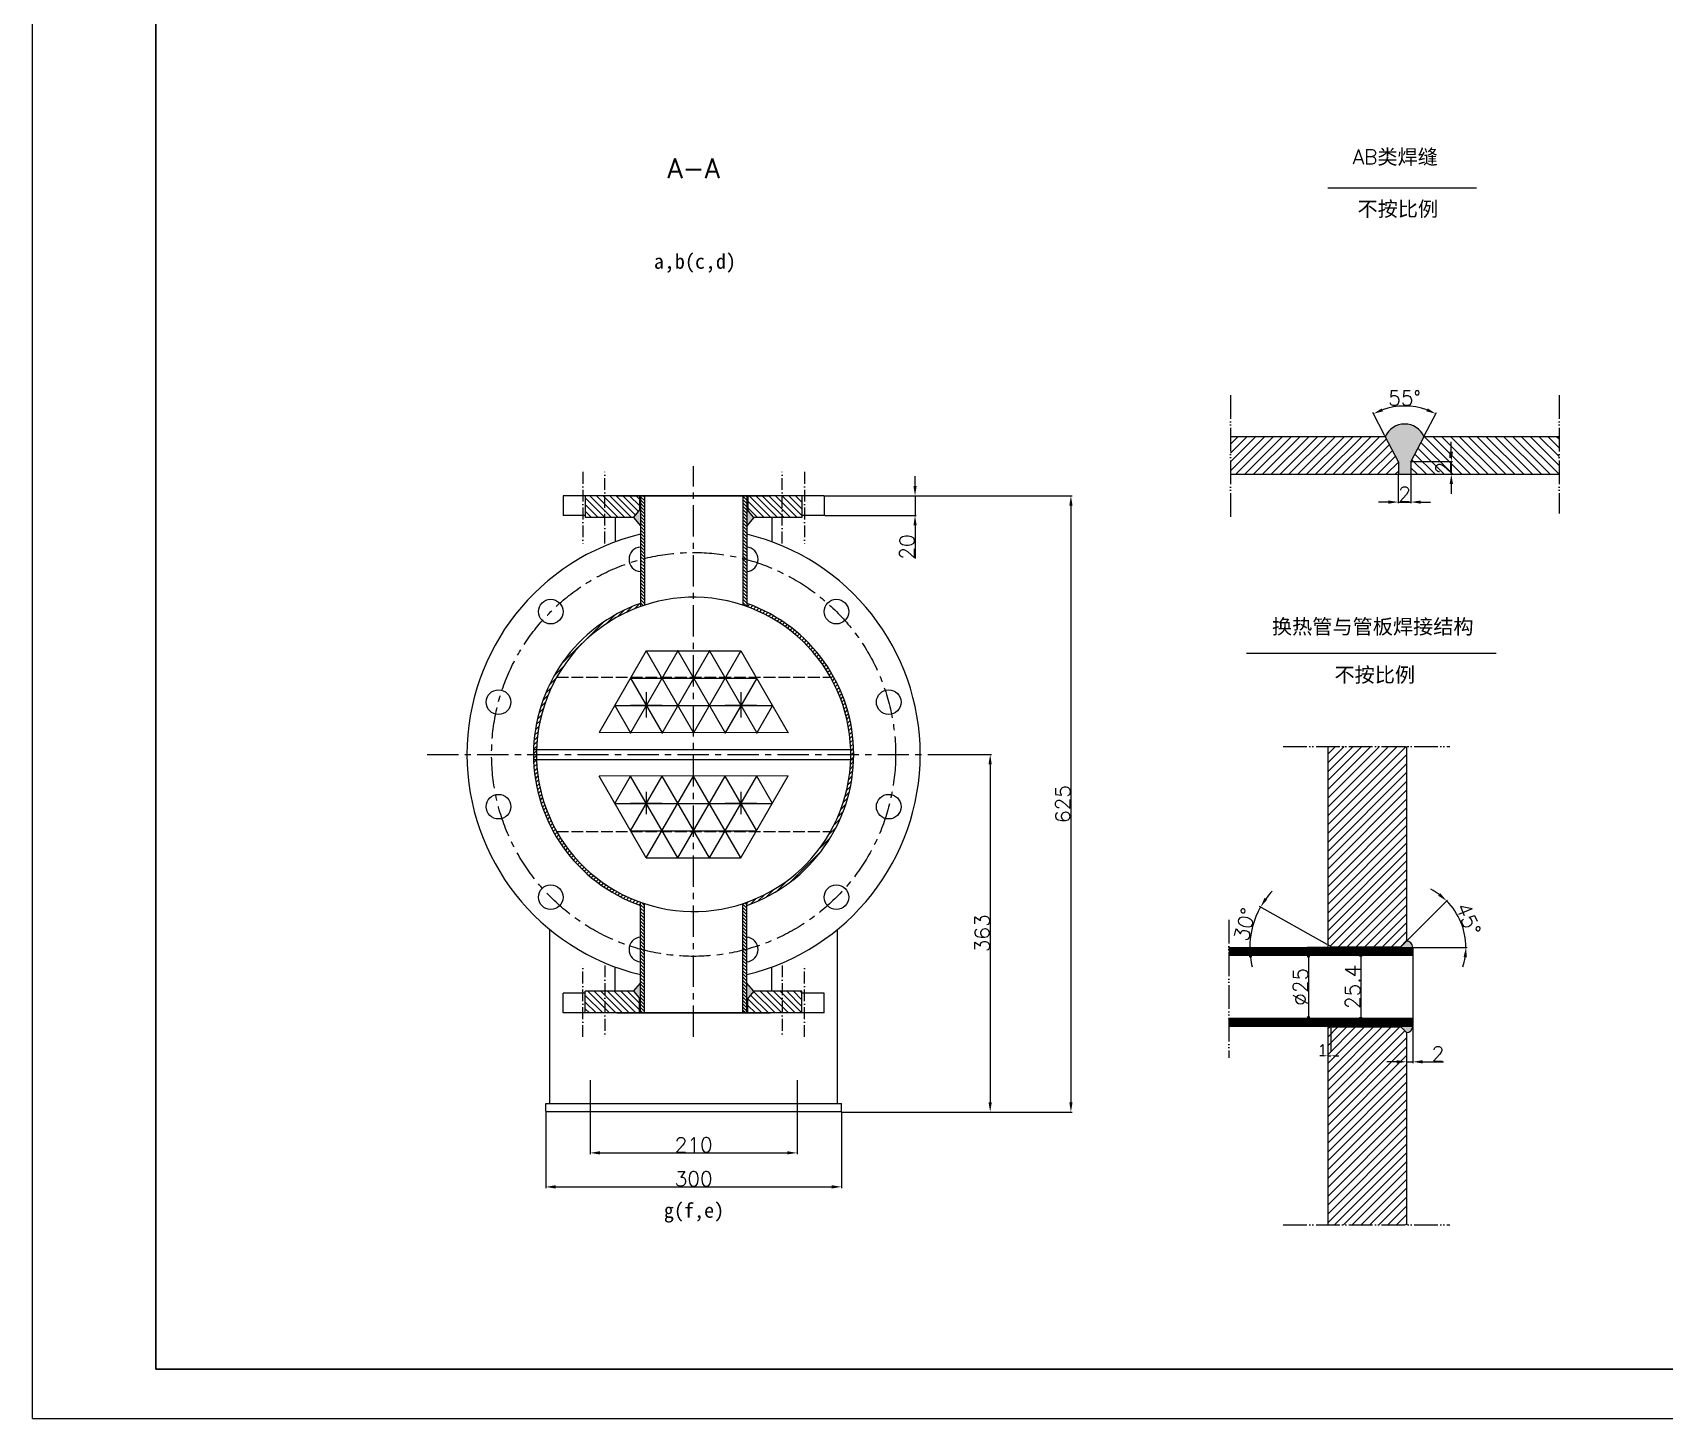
# Model space of a CAD drawing. Header units: millimetres. Extents: x 0 to 4205, y 0 to 2970.
# Drawn here: x 0 to 1656, y 0 to 1407 of the extents above; entities that cross this region are included whole.
import ezdxf

# ---------------------------------------------------------------- set-up
doc = ezdxf.new("R2010")
doc.units = ezdxf.units.MM
for name, pattern in [('ACAD_ISO02W100', [15, 12, -3]), ('ACAD_ISO05W100', [33, 24, -3, 0, -3, 0, -3]), ('ACAD_ISO10W100', [18, 12, -3, 0, -3]), ('CENTER', [50.8, 31.75, -6.35, 6.35, -6.35])]:
    doc.linetypes.add(name, pattern=pattern)
for name, color, linetype in [('中心线', 10, 'CENTER'), ('双点划线', 90, 'ACAD_ISO10W100'), ('文字', 130, 'Continuous'), ('点划线', 51, 'Continuous'), ('粗线', 160, 'Continuous'), ('细线', 7, 'Continuous'), ('虚线', 220, 'Continuous')]:
    doc.layers.add(name, color=color, linetype=linetype)
doc.styles.get("Standard").update_dxf_attribs({"font": 'txt.shx'})
doc.dimstyles.new('ISO-25', dxfattribs={"dimtxt": 15, "dimasz": 10, "dimexe": 1.25, "dimexo": 0.625, "dimtad": 1, "dimdsep": 46, "dimtxsty": 'Standard', "dimcen": 10, "dimadec": 0, "dimazin": 0, "dimtfac": 1, "dimtmove": 0, "dimatfit": 3, "dimldrblk": 'NONE', "dimfxl": 0, "dimarcsym": 0})
pattern_1 = [(45, (-92.131, -229.1527), (-4.490128, 4.490128), [])]

# ---------------------------------------------------------------- blocks, each defined once
blk = doc.blocks.new('*D12')
at = {"layer": 'Defpoints', "color": 0}
for p in [(1403.4, 1026.7), (1372.7, 996.8), (1412.2, 996.8), (1386, 971.2), (1398.8, 971.2)]:
    blk.add_point(p, dxfattribs=at)
at = {"layer": '细线', "color": 0, "lineweight": -2}
for p, q in [((1372.4, 997.3), (1360.1, 1021)), ((1412.4, 997.3), (1424.8, 1021))]:
    blk.add_line(p, q, dxfattribs=at)
blk.add_arc((1392.4, 958.9), 68.8, 70.8405, 109.1595, dxfattribs=at)
at = {"layer": '细线', "color": 0}
for points in [[(1370.5, 1022.3), (1369.2, 1025.3), (1360.7, 1019.8)], [(1415.7, 1025.3), (1414.3, 1022.3), (1424.2, 1019.8)]]:
    blk.add_solid(points, dxfattribs=at)
at = {"layer": '细线', "color": 0, "insert": (1392.4, 1035.7), "char_height": 15, "attachment_point": 5}
blk.add_mtext('55°', dxfattribs=at)
blk = doc.blocks.new('_None')
blk = doc.blocks.new('*D40')
at = {"layer": 'Defpoints', "color": 0}
for p in [(1314.3, 478.1), (1294.8, 398.1), (1314.3, 398.1)]:
    blk.add_point(p, dxfattribs=at)
at = {"layer": '细线', "color": 0, "lineweight": -2}
for p, q in [((1313.7, 478.1), (1293.6, 478.1)), ((1294.8, 468.1), (1294.8, 408.1)), ((1313.7, 398.1), (1293.6, 398.1))]:
    blk.add_line(p, q, dxfattribs=at)
at = {"layer": '细线', "color": 0}
for points in [[(1293.1, 468.1), (1296.5, 468.1), (1294.8, 478.1)], [(1293.1, 408.1), (1296.5, 408.1), (1294.8, 398.1)]]:
    blk.add_solid(points, dxfattribs=at)
at = {"layer": '细线', "color": 0, "insert": (1286.7, 438.1), "char_height": 15, "attachment_point": 5, "rotation": 90}
blk.add_mtext('%%c25', dxfattribs=at)
blk = doc.blocks.new('*D41')
at = {"layer": 'Defpoints', "color": 0}
for p in [(1317.5, 478.7), (1317.5, 397.5), (1347.8, 397.5)]:
    blk.add_point(p, dxfattribs=at)
at = {"layer": '细线', "color": 0, "lineweight": -2}
for p, q in [((1318.1, 478.7), (1349.1, 478.7)), ((1347.8, 468.7), (1347.8, 407.5)), ((1318.1, 397.5), (1349.1, 397.5))]:
    blk.add_line(p, q, dxfattribs=at)
at = {"layer": '细线', "color": 0}
for points in [[(1346.2, 468.7), (1349.5, 468.7), (1347.8, 478.7)], [(1346.2, 407.5), (1349.5, 407.5), (1347.8, 397.5)]]:
    blk.add_solid(points, dxfattribs=at)
at = {"layer": '细线', "color": 0, "insert": (1339.7, 438.1), "char_height": 15, "attachment_point": 5, "rotation": 90}
blk.add_mtext('25.4', dxfattribs=at)
blk = doc.blocks.new('*D42')
at = {"layer": 'Defpoints', "color": 0}
for p in [(1386, 958.4), (1398.8, 958.4), (1398.8, 930.2)]:
    blk.add_point(p, dxfattribs=at)
at = {"layer": '细线', "color": 0, "lineweight": -2}
for p, q in [((1386, 957.7), (1386, 928.9)), ((1398.8, 957.7), (1398.8, 928.9)), ((1376, 930.2), (1366, 930.2)), ((1386, 930.2), (1398.8, 930.2)), ((1408.8, 930.2), (1418.8, 930.2))]:
    blk.add_line(p, q, dxfattribs=at)
at = {"layer": '细线', "color": 0}
for points in [[(1376, 931.8), (1376, 928.5), (1386, 930.2)], [(1408.8, 931.8), (1408.8, 928.5), (1398.8, 930.2)]]:
    blk.add_solid(points, dxfattribs=at)
at = {"layer": '细线', "color": 0, "insert": (1392.4, 938.3), "char_height": 15, "attachment_point": 5}
blk.add_mtext('2', dxfattribs=at)
blk = doc.blocks.new('*D43')
at = {"layer": 'Defpoints', "color": 0}
for p in [(1398.8, 971.2), (1399.5, 958.4), (1439.8, 958.4)]:
    blk.add_point(p, dxfattribs=at)
at = {"layer": '细线', "color": 0, "lineweight": -2}
for p, q in [((1439.8, 981.2), (1439.8, 991.2)), ((1399.5, 971.2), (1441.1, 971.2)), ((1439.8, 971.2), (1439.8, 958.4)), ((1400.1, 958.4), (1441.1, 958.4)), ((1439.8, 948.4), (1439.8, 938.4))]:
    blk.add_line(p, q, dxfattribs=at)
at = {"layer": '细线', "color": 0}
for points in [[(1438.1, 981.2), (1441.5, 981.2), (1439.8, 971.2)], [(1438.1, 948.4), (1441.5, 948.4), (1439.8, 958.4)]]:
    blk.add_solid(points, dxfattribs=at)
at = {"layer": '细线', "color": 0, "insert": (1431.7, 964.8), "char_height": 15, "attachment_point": 5, "rotation": 90}
blk.add_mtext('2', dxfattribs=at)
blk = doc.blocks.new('*D55')
at = {"layer": 'Defpoints', "color": 0}
for p in [(520.8, 311.5), (820.8, 311.5), (820.8, 235)]:
    blk.add_point(p, dxfattribs=at)
at = {"layer": '细线', "color": 0, "lineweight": -2}
for p, q in [((520.8, 310.9), (520.8, 233.8)), ((820.8, 310.9), (820.8, 233.8)), ((530.8, 235), (810.8, 235))]:
    blk.add_line(p, q, dxfattribs=at)
at = {"layer": '细线', "color": 0}
for points in [[(530.8, 236.7), (530.8, 233.3), (520.8, 235)], [(810.8, 236.7), (810.8, 233.3), (820.8, 235)]]:
    blk.add_solid(points, dxfattribs=at)
at = {"layer": '细线', "color": 0, "insert": (670.8, 243.1), "char_height": 15, "attachment_point": 5}
blk.add_mtext('300', dxfattribs=at)
blk = doc.blocks.new('*D69')
at = {"layer": 'Defpoints', "color": 0}
for p in [(1394.3, 484.5), (1452.4, 495.4), (1214, 478.1), (1387.9, 478.1), (1400.7, 478.1)]:
    blk.add_point(p, dxfattribs=at)
at = {"layer": '细线', "color": 0, "lineweight": -2}
for p, q in [((1394.8, 484.9), (1436, 526.2)), ((1401.3, 478.1), (1455.9, 478.1))]:
    blk.add_line(p, q, dxfattribs=at)
for start, end in [(53.5927, 62.1854), (0, 45), (342.8146, 351.4073)]:
    blk.add_arc((1387.9, 478.1), 66.7, start, end, dxfattribs=at)
at = {"layer": '细线', "color": 0}
for points in [[(1428.6, 533.1), (1426.4, 530.6), (1435.1, 525.3)], [(1452.2, 468.3), (1455.6, 468), (1454.7, 478.1)]]:
    blk.add_solid(points, dxfattribs=at)
at = {"layer": '细线', "color": 0, "insert": (1457.1, 506.8), "char_height": 15, "attachment_point": 5, "rotation": 292.5}
blk.add_mtext('45°', dxfattribs=at)
blk = doc.blocks.new('*D70')
at = {"layer": 'Defpoints', "color": 0}
for p in [(1240.2, 506.1), (1314.3, 480.6), (1214, 478.1), (1317.5, 478.7), (1400.7, 478.1)]:
    blk.add_point(p, dxfattribs=at)
at = {"layer": '细线', "color": 0, "lineweight": -2}
blk.add_line((1313.8, 480.9), (1245.1, 519.7), dxfattribs=at)
for start, end in [(136.7069, 143.5918), (150.4768, 180), (186.885, 193.7699)]:
    blk.add_arc((1318.6, 478.1), 83.3, start, end, dxfattribs=at)
at = {"layer": '细线', "color": 0}
for points in [[(1253, 526.6), (1250.2, 528.4), (1246.2, 519.1)], [(1234.3, 468), (1237.6, 468.2), (1235.4, 478.1)]]:
    blk.add_solid(points, dxfattribs=at)
at = {"layer": '细线', "color": 0, "insert": (1230.3, 501.4), "char_height": 15, "attachment_point": 5, "rotation": 75.2384}
blk.add_mtext('30°', dxfattribs=at)
blk = doc.blocks.new('*D71')
at = {"layer": 'Defpoints', "color": 0}
for p in [(1400.7, 398.1), (1394.3, 391.7), (1400.7, 362)]:
    blk.add_point(p, dxfattribs=at)
at = {"layer": '细线', "color": 0, "lineweight": -2}
for p, q in [((1400.7, 397.5), (1400.7, 360.7)), ((1394.3, 391.1), (1394.3, 360.7)), ((1384.3, 362), (1374.3, 362)), ((1394.3, 362), (1400.7, 362)), ((1410.7, 362), (1432, 362))]:
    blk.add_line(p, q, dxfattribs=at)
at = {"layer": '细线', "color": 0}
for points in [[(1384.3, 363.6), (1384.3, 360.3), (1394.3, 362)], [(1410.7, 363.6), (1410.7, 360.3), (1400.7, 362)]]:
    blk.add_solid(points, dxfattribs=at)
at = {"layer": '细线', "color": 0, "insert": (1426.3, 370.1), "char_height": 15, "attachment_point": 5}
blk.add_mtext('2', dxfattribs=at)
blk = doc.blocks.new('*D80')
at = {"layer": 'Defpoints', "color": 0}
for p in [(803.3, 936.5), (803.3, 916.5), (895.5, 916.5)]:
    blk.add_point(p, dxfattribs=at)
at = {"layer": '细线', "color": 0, "lineweight": -2}
for p, q in [((895.5, 946.5), (895.5, 956.5)), ((803.9, 936.5), (896.8, 936.5)), ((895.5, 936.5), (895.5, 916.5)), ((803.9, 916.5), (896.8, 916.5)), ((895.5, 906.5), (895.5, 872.8))]:
    blk.add_line(p, q, dxfattribs=at)
at = {"layer": '细线', "color": 0}
for points in [[(893.9, 946.5), (897.2, 946.5), (895.5, 936.5)], [(893.9, 906.5), (897.2, 906.5), (895.5, 916.5)]]:
    blk.add_solid(points, dxfattribs=at)
at = {"layer": '细线', "color": 0, "insert": (887.4, 884.6), "char_height": 15, "attachment_point": 5, "rotation": 90}
blk.add_mtext('20', dxfattribs=at)
blk = doc.blocks.new('*D81')
at = {"layer": 'Defpoints', "color": 0}
for p in [(565.8, 311.5), (775.8, 311.5), (775.8, 269.5)]:
    blk.add_point(p, dxfattribs=at)
at = {"layer": '细线', "color": 0, "lineweight": -2}
for p, q in [((565.8, 310.9), (565.8, 268.3)), ((775.8, 310.9), (775.8, 268.3)), ((575.8, 269.5), (765.8, 269.5))]:
    blk.add_line(p, q, dxfattribs=at)
at = {"layer": '细线', "color": 0}
for points in [[(575.8, 271.2), (575.8, 267.9), (565.8, 269.5)], [(765.8, 271.2), (765.8, 267.9), (775.8, 269.5)]]:
    blk.add_solid(points, dxfattribs=at)
at = {"layer": '细线', "color": 0, "insert": (670.8, 277.6), "char_height": 15, "attachment_point": 5}
blk.add_mtext('210', dxfattribs=at)
blk = doc.blocks.new('*D82')
at = {"layer": 'Defpoints', "color": 0}
for p in [(931.4, 674), (820.8, 310.9), (971.8, 310.9)]:
    blk.add_point(p, dxfattribs=at)
at = {"layer": '细线', "color": 0, "lineweight": -2}
for p, q in [((932, 674), (973, 674)), ((971.8, 664), (971.8, 320.9)), ((821.4, 310.9), (973, 310.9))]:
    blk.add_line(p, q, dxfattribs=at)
at = {"layer": '细线', "color": 0}
for points in [[(970.1, 664), (973.4, 664), (971.8, 674)], [(970.1, 320.9), (973.4, 320.9), (971.8, 310.9)]]:
    blk.add_solid(points, dxfattribs=at)
at = {"layer": '细线', "color": 0, "insert": (963.7, 492.5), "char_height": 15, "attachment_point": 5, "rotation": 90}
blk.add_mtext('363', dxfattribs=at)
blk = doc.blocks.new('*D83')
at = {"layer": 'Defpoints', "color": 0}
for p in [(803.9, 936.5), (821.4, 310.9), (1053.7, 310.9)]:
    blk.add_point(p, dxfattribs=at)
at = {"layer": '细线', "color": 0, "lineweight": -2}
for p, q in [((804.6, 936.5), (1055, 936.5)), ((1053.7, 926.5), (1053.7, 320.9)), ((822.1, 310.9), (1055, 310.9))]:
    blk.add_line(p, q, dxfattribs=at)
at = {"layer": '细线', "color": 0}
for points in [[(1052.1, 926.5), (1055.4, 926.5), (1053.7, 936.5)], [(1052.1, 320.9), (1055.4, 320.9), (1053.7, 310.9)]]:
    blk.add_solid(points, dxfattribs=at)
at = {"layer": '细线', "color": 0, "insert": (1045.6, 623.7), "char_height": 15, "attachment_point": 5, "rotation": 90}
blk.add_mtext('625', dxfattribs=at)

msp = doc.modelspace()

# ---------------------------------------------------------------- hatches: boundary and pattern name
at = {"layer": '文字'}
h = msp.add_hatch(dxfattribs=at)
h.set_pattern_fill('ANSI31', color=256, scale=1.5, angle=90, style=0)
h.paths.add_polyline_path([(615.812, 936.516), (580.812, 936.516), (580.812, 914.516), (609.812, 914.516), (615.812, 921.666)])
h.paths.add_polyline_path([(580.812, 936.516), (560.812, 936.516), (560.812, 914.516), (580.812, 914.516)])
h.paths.add_polyline_path([(760.812, 936.516), (725.812, 936.516), (725.812, 921.666), (731.812, 914.516), (760.812, 914.516)])
h.paths.add_polyline_path([(780.812, 936.516), (760.812, 936.516), (760.812, 914.516), (780.812, 914.516)])
h.paths.add_polyline_path([(615.812, 426.365), (609.812, 433.516), (580.812, 433.516), (580.812, 411.516), (615.812, 411.516)])
h.paths.add_polyline_path([(580.812, 433.516), (560.812, 433.516), (560.812, 411.516), (580.812, 411.516)])
h.paths.add_polyline_path([(760.812, 433.516), (731.812, 433.516), (725.812, 426.365), (725.812, 411.516), (760.812, 411.516)])
h.paths.add_polyline_path([(780.812, 433.516), (760.812, 433.516), (760.812, 411.516), (780.812, 411.516)])
h = msp.add_hatch(dxfattribs=at)
h.set_pattern_fill('ANSI31', color=256, scale=0.75, angle=90, style=0)
h.paths.add_polyline_path([(616.812, 871.776, -0.00504313), (620.812, 872.825), (620.812, 936.516), (616.812, 936.516)])
h.paths.add_polyline_path([(616.812, 824.097, -0.0066323), (620.812, 825.476), (620.812, 872.825, 0.00504313), (616.812, 871.776)])
h.paths.add_polyline_path([(724.812, 936.516), (720.812, 936.516), (720.812, 872.825, -0.00504313), (724.812, 871.776)])
h.paths.add_polyline_path([(720.812, 825.476, -0.0066323), (724.812, 824.097), (724.812, 871.776, 0.00504313), (720.812, 872.825)])
at = {"layer": '文字', "linetype": 'ACAD_ISO10W100'}
h = msp.add_hatch(color=1, dxfattribs=at)
h.paths.add_polyline_path([(616.812, 922.858), (609.812, 914.516), (616.812, 906.174)])
h.paths.add_polyline_path([(731.812, 914.516), (724.812, 922.858), (724.812, 906.174)])
h.paths.add_polyline_path([(724.812, 441.858), (724.812, 425.174), (731.812, 433.516)])
h.paths.add_polyline_path([(616.812, 441.858), (609.812, 433.516), (616.812, 425.174)])
at = {"layer": '文字'}
h = msp.add_hatch(dxfattribs=at)
h.set_pattern_fill('ANSI31', color=256, scale=2, style=0)
h.set_pattern_definition(pattern_1)
h.paths.add_polyline_path([(1314.317, 480.553), (1317.517, 478.741), (1388.557, 478.741), (1394.317, 484.501), (1394.317, 682.177), (1314.317, 682.177)])
h.paths.add_polyline_path([(1394.317, 391.701), (1388.557, 397.461), (1317.517, 397.461), (1314.317, 395.649), (1314.317, 196.486), (1394.317, 196.486)])
at = {"layer": '文字', "linetype": 'ACAD_ISO10W100'}
h = msp.add_hatch(dxfattribs=at)
h.set_pattern_fill('ANSI31', color=256, scale=0.75, angle=90, style=0)
h.paths.add_polyline_path([(616.812, 411.516), (620.812, 411.516), (620.812, 475.207, -0.00504313), (616.812, 476.256)])
h.paths.add_polyline_path([(616.812, 476.256, 0.00504313), (620.812, 475.207), (620.812, 522.555, -0.0066323), (616.812, 523.935)])
h.paths.add_polyline_path([(724.812, 523.935, -0.0066323), (720.812, 522.555), (720.812, 475.207, 0.00504313), (724.812, 476.256)])
h.paths.add_polyline_path([(724.812, 476.256, -0.00504313), (720.812, 475.207), (720.812, 411.516), (724.812, 411.516)])
at = {"layer": '文字'}
h = msp.add_hatch(dxfattribs=at)
h.set_pattern_fill('ANSI31', color=256, scale=0.25, style=0)
h.set_pattern_definition([(45, (-92.131, -229.1527), (-0.561266, 0.561266), [])])
h.paths.add_polyline_path([(1400.717, 478.101), (1213.971, 478.101), (1213.971, 470.101), (1400.717, 470.101)])
h.paths.add_polyline_path([(1400.717, 406.101), (1213.971, 406.101), (1213.971, 398.101), (1400.717, 398.101)])
at = {"layer": '细线'}
h = msp.add_hatch(color=1, dxfattribs=at)
h.paths.add_polyline_path([(1412.16, 996.752, 0.63973917), (1372.707, 996.752), (1386.033, 971.152), (1386.033, 958.352), (1398.833, 958.352), (1398.833, 971.152)])
h.paths.add_polyline_path([(2018.503, 1029.367, 0.41421356), (1975.166, 986.03), (2005.703, 960.43), (2005.703, 947.63), (2018.503, 947.63)])
h.paths.add_polyline_path([(1394.317, 484.501), (1387.917, 478.101), (1400.717, 478.101, 0.41421356)])
h.paths.add_polyline_path([(1400.717, 398.101), (1387.917, 398.101), (1394.317, 391.701, 0.41421356)])
edge = h.paths.add_edge_path()
edge.add_spline(control_points=[(1986.367, 429.718), (1986.726, 439.767), (1986.225, 460.201), (1963.331, 467.86), (1953.251, 467.86)], knot_values=[0, 0, 0, 0, 4.27680756, 9.0019727, 9.0019727, 9.0019727, 9.0019727], degree=3, periodic=0)
edge.add_line((1953.251, 467.86), (1934.051, 448.918))
edge.add_line((1934.051, 448.918), (1934.051, 429.718))
edge.add_line((1934.051, 429.718), (1934.051, 404.118))
edge.add_line((1934.051, 404.118), (1978.237, 429.718))
edge.add_line((1978.237, 429.718), (1986.367, 429.718))
h = msp.add_hatch(dxfattribs=at)
h.set_pattern_fill('ANSI31', color=256, scale=2, style=0)
h.set_pattern_definition(pattern_1)
h.paths.add_polyline_path([(1386.033, 958.352), (1386.033, 971.152), (1372.707, 996.752), (1215.792, 996.752), (1215.792, 958.352)])
h = msp.add_hatch(dxfattribs=at)
h.set_pattern_fill('ANSI31', color=256, scale=2, angle=90, style=0)
h.set_pattern_definition([(135, (-92.131, -229.1527), (-4.490128, -4.490128), [])])
h.paths.add_polyline_path([(1412.16, 996.752), (1398.833, 971.152), (1398.833, 958.352), (1549.098, 958.352), (1549.098, 996.752)])

# ---------------------------------------------------------------- linework, layer by layer
at = {"layer": '中心线', "linetype": 'CENTER'}
msp.add_line((670.812, 387.283), (670.812, 966.599), dxfattribs=at)
at = {"layer": '中心线'}
msp.add_line((400.429, 674.016), (931.376, 674.016), dxfattribs=at)
msp.add_circle((670.812, 674.016), 205, dxfattribs=at)
at = {"layer": '双点划线', "linetype": 'ACAD_ISO05W100'}
for p, q in [((1215.792, 1038.707), (1215.792, 912.945)), ((1549.098, 1038.707), (1549.098, 918.699)), ((1269.287, 682.177), (1438.315, 682.177)), ((1213.971, 506.164), (1213.971, 366.122)), ((1269.287, 196.486), (1438.315, 196.486))]:
    msp.add_line(p, q, dxfattribs=at)
at = {"layer": '文字'}
for p, q in [((1314.435, 1249.198), (1465.317, 1249.198)), ((581.988, 806.494), (591.135, 815.642)), ((593.522, 813.538), (600.501, 820.517)), ((602.729, 818.255), (608.616, 824.142)), ((610.732, 821.768), (615.932, 826.968)), ((725.181, 823.964), (727.518, 826.301)), ((728.446, 822.739), (730.761, 825.054)), ((731.653, 821.456), (733.947, 823.75)), ((734.804, 820.116), (737.078, 822.391)), ((737.899, 818.721), (740.155, 820.978)), ((740.94, 817.272), (743.18, 819.512)), ((743.928, 815.77), (746.153, 817.995)), ((746.865, 814.217), (749.076, 816.428)), ((749.751, 812.612), (751.949, 814.81)), ((752.587, 810.958), (754.773, 813.145)), ((536.526, 765.522), (579.306, 808.302)), ((755.373, 809.255), (757.549, 811.431)), ((758.112, 807.504), (760.278, 809.67)), ((760.803, 805.704), (762.961, 807.862)), ((763.447, 803.858), (765.597, 806.008)), ((766.044, 801.965), (768.188, 804.109)), ((768.596, 800.026), (770.733, 802.164)), ((771.101, 798.042), (773.234, 800.175)), ((773.561, 796.012), (775.69, 798.14)), ((775.976, 793.936), (778.101, 796.062)), ((778.345, 791.816), (780.469, 793.939)), ((780.67, 789.651), (782.792, 791.773)), ((782.951, 787.441), (785.072, 789.562)), ((785.186, 785.186), (787.308, 787.308)), ((787.377, 782.887), (789.499, 785.009)), ((789.523, 780.543), (791.647, 782.667)), ((791.624, 778.154), (793.751, 780.281)), ((529.186, 753.693), (538.334, 762.84)), ((793.68, 775.72), (795.811, 777.85)), ((795.691, 773.24), (797.826, 775.375)), ((797.656, 770.715), (799.796, 772.856)), ((799.576, 768.145), (801.722, 770.291)), ((801.449, 765.527), (803.602, 767.681)), ((803.275, 762.864), (805.436, 765.025)), ((805.054, 760.152), (807.224, 762.323)), ((1231.987, 776.746), (1485.472, 776.746)), ((524.311, 744.327), (531.29, 751.306)), ((806.784, 757.393), (808.965, 759.573)), ((808.467, 754.585), (810.658, 756.777)), ((810.1, 751.728), (812.303, 753.932)), ((811.683, 748.821), (813.899, 751.037)), ((813.214, 745.862), (815.445, 748.093)), ((517.86, 728.896), (523.06, 734.096)), ((520.686, 736.212), (526.573, 742.099)), ((814.694, 742.852), (816.941, 745.098)), ((816.12, 739.788), (818.384, 742.052)), ((817.491, 736.669), (819.774, 738.952)), ((818.807, 733.495), (821.11, 735.797)), ((820.065, 730.263), (822.389, 732.587)), ((821.264, 726.972), (823.612, 729.319)), ((512.321, 709.886), (516.395, 713.961)), ((513.788, 715.843), (518.145, 720.201)), ((515.605, 722.151), (520.324, 726.87)), ((822.403, 723.62), (824.775, 725.993)), ((823.478, 720.205), (825.878, 722.605)), ((824.488, 716.725), (826.917, 719.154)), ((825.43, 713.177), (827.891, 715.638)), ((509.495, 693.591), (512.989, 697.084)), ((510.213, 698.798), (513.868, 702.453)), ((511.144, 704.219), (514.989, 708.064)), ((826.302, 709.558), (828.797, 712.054)), ((827.1, 705.866), (829.633, 708.399)), ((827.821, 702.097), (830.394, 704.671)), ((828.461, 698.247), (831.079, 700.865)), ((829.016, 694.312), (831.682, 696.978)), ((508.389, 679.014), (511.519, 682.144)), ((508.602, 683.717), (511.838, 686.953)), ((508.965, 688.57), (512.321, 691.926)), ((829.48, 690.286), (832.199, 693.005)), ((829.849, 686.165), (832.625, 688.941)), ((830.115, 681.941), (832.955, 684.781)), ((830.272, 677.607), (833.182, 680.518)), ((508.313, 674.447), (511.35, 677.485)), ((508.362, 670.006), (511.316, 672.96)), ((508.526, 665.68), (511.405, 668.56)), ((508.798, 661.462), (511.61, 664.274)), ((829.988, 663.853), (833.162, 667.027)), ((830.219, 668.575), (833.295, 671.65)), ((830.31, 673.155), (833.298, 676.144)), ((509.17, 657.344), (511.921, 660.095)), ((509.635, 653.32), (512.331, 656.015)), ((510.19, 649.384), (512.835, 652.029)), ((510.828, 645.532), (513.427, 648.13)), ((827.31, 643.215), (831.042, 646.946)), ((828.287, 648.682), (831.847, 652.242)), ((829.042, 653.927), (832.454, 657.339)), ((829.601, 658.977), (832.886, 662.262)), ((511.546, 641.759), (514.102, 644.315)), ((512.339, 638.063), (514.856, 640.58)), ((513.205, 634.439), (515.686, 636.919)), ((514.141, 630.884), (516.588, 633.331)), ((515.143, 627.396), (517.56, 629.813)), ((822.607, 625.042), (827.108, 629.542)), ((824.528, 631.453), (828.716, 635.64)), ((826.073, 637.488), (830.01, 641.425)), ((516.21, 623.973), (518.598, 626.361)), ((517.338, 620.611), (519.7, 622.973)), ((518.527, 617.31), (520.864, 619.647)), ((519.774, 614.067), (522.089, 616.382)), ((521.078, 610.881), (523.372, 613.175)), ((817.177, 610.631), (822.638, 616.092)), ((820.21, 618.154), (825.116, 623.061)), ((522.437, 607.75), (524.712, 610.024)), ((523.85, 604.673), (526.107, 606.929)), ((525.316, 601.648), (527.556, 603.888)), ((526.833, 598.675), (529.058, 600.9)), ((528.4, 595.752), (530.611, 597.963)), ((807.735, 592.209), (815.425, 599.899)), ((813.223, 602.187), (819.507, 608.471)), ((530.018, 592.879), (532.216, 595.077)), ((531.683, 590.055), (533.87, 592.241)), ((533.397, 587.279), (535.573, 589.454)), ((535.158, 584.549), (537.324, 586.716)), ((536.966, 581.867), (539.124, 584.025)), ((538.82, 579.231), (540.97, 581.381)), ((798.649, 578.633), (809.741, 589.725)), ((540.719, 576.64), (542.863, 578.784)), ((542.664, 574.095), (544.802, 576.232)), ((544.653, 571.594), (546.786, 573.727)), ((546.688, 569.138), (548.816, 571.267)), ((548.766, 566.727), (550.892, 568.852)), ((550.889, 564.359), (553.012, 566.483)), ((553.055, 562.036), (555.177, 564.158)), ((769.171, 544.664), (800.164, 575.657)), ((555.266, 559.756), (557.387, 561.877)), ((557.52, 557.52), (559.642, 559.642)), ((559.819, 555.328), (561.941, 557.451)), ((562.161, 553.181), (564.285, 555.305)), ((564.547, 551.077), (566.674, 553.204)), ((566.978, 549.017), (569.108, 551.148)), ((569.453, 547.002), (571.588, 549.137)), ((571.972, 545.032), (574.112, 547.172)), ((574.537, 543.106), (576.683, 545.252)), ((577.147, 541.226), (579.3, 543.379)), ((579.803, 539.392), (581.964, 541.553)), ((582.505, 537.604), (584.676, 539.774)), ((585.255, 535.863), (587.435, 538.043)), ((588.051, 534.17), (590.243, 536.361)), ((590.896, 532.525), (593.1, 534.728)), ((593.791, 530.929), (596.007, 533.145)), ((596.735, 529.383), (598.966, 531.614)), ((599.73, 527.887), (601.976, 530.134)), ((736.357, 525.321), (742.641, 531.605)), ((744.929, 529.403), (752.619, 537.093)), ((755.103, 535.087), (766.195, 546.179)), ((602.776, 526.444), (605.04, 528.708)), ((605.876, 525.054), (608.159, 527.337)), ((609.031, 523.718), (611.333, 526.021)), ((612.241, 522.439), (614.565, 524.763)), ((615.509, 521.216), (616.812, 522.519)), ((724.812, 522.756), (726.674, 524.618)), ((728.736, 522.19), (734.197, 527.651))]:
    msp.add_line(p, q, dxfattribs=at)
at = {"layer": '点划线', "linetype": 'ACAD_ISO10W100'}
for p, q in [((558.312, 960.748), (558.312, 888.264)), ((580.812, 888.264), (580.812, 960.748)), ((760.812, 888.264), (760.812, 960.748)), ((783.312, 960.748), (783.312, 888.264)), ((558.312, 387.283), (558.312, 459.768)), ((580.812, 459.768), (580.812, 387.283)), ((760.812, 459.768), (760.812, 387.283)), ((783.312, 387.283), (783.312, 459.768))]:
    msp.add_line(p, q, dxfattribs=at)
at = {"layer": '点划线', "linetype": 'CENTER'}
for p, q in [((565.812, 343.236), (565.812, 287.832)), ((775.812, 343.236), (775.812, 287.832))]:
    msp.add_line(p, q, dxfattribs=at)
at = {"layer": '粗线'}
for p, q in [((125, 2920), (125, 50)), ((1215.792, 996.752), (1372.707, 996.752)), ((1386.033, 971.152), (1372.707, 996.752)), ((1398.833, 971.152), (1412.16, 996.752)), ((1412.16, 996.752), (1549.098, 996.752)), ((1386.033, 971.152), (1386.033, 958.352)), ((1398.833, 971.152), (1398.833, 958.352)), ((1215.792, 958.352), (1386.033, 958.352)), ((1386.033, 958.352), (1549.098, 958.352)), ((803.312, 936.516), (538.312, 936.516)), ((538.312, 936.516), (538.312, 916.516)), ((560.812, 936.516), (560.812, 914.516)), ((592.812, 936.516), (748.812, 936.516)), ((615.812, 936.516), (615.812, 921.666)), ((616.812, 936.516), (616.812, 824.097)), ((620.812, 936.516), (620.812, 825.476)), ((720.812, 936.516), (720.812, 825.476)), ((724.812, 936.516), (724.812, 824.097)), ((725.812, 936.516), (725.812, 921.666)), ((780.812, 936.516), (780.812, 914.516)), ((803.312, 936.516), (803.312, 916.516)), ((560.812, 916.516), (538.312, 916.516)), ((609.812, 914.516), (560.812, 914.516)), ((591.312, 914.516), (591.312, 889.839)), ((609.812, 914.516), (616.812, 922.858)), ((609.812, 914.516), (616.812, 906.174)), ((731.812, 914.516), (724.812, 922.858)), ((731.812, 914.516), (724.812, 906.174)), ((780.812, 914.516), (731.812, 914.516)), ((750.312, 914.516), (750.312, 889.839)), ((803.312, 916.516), (780.812, 916.516)), ((622.757, 779.146), (574.812, 696.102)), ((622.757, 779.146), (718.867, 779.146)), ((718.867, 779.146), (766.911, 695.93)), ((622.812, 737.072), (622.81, 711.343)), ((718.884, 737.072), (718.876, 711.343)), ((638.819, 723.725), (606.829, 723.727)), ((734.895, 723.719), (702.878, 723.721)), ((766.911, 695.93), (574.812, 696.102)), ((508.389, 679.016), (833.235, 679.016)), ((1314.317, 682.177), (1314.317, 478.101)), ((1394.317, 682.177), (1394.317, 484.501)), ((508.389, 669.016), (833.235, 669.016)), ((766.911, 652.102), (574.812, 651.93)), ((622.757, 568.886), (574.812, 651.93)), ((718.867, 568.886), (766.911, 652.102)), ((622.804, 636.062), (622.802, 613.191)), ((718.855, 636.062), (718.848, 613.191)), ((638.912, 624.306), (606.829, 624.306)), ((734.895, 624.306), (702.878, 624.306)), ((622.757, 568.886), (718.867, 568.886)), ((616.812, 411.516), (616.812, 523.935)), ((620.812, 411.516), (620.812, 522.555)), ((720.812, 411.516), (720.812, 522.555)), ((724.812, 411.516), (724.812, 523.935)), ((524.812, 319.516), (524.812, 496.297)), ((816.812, 319.516), (816.812, 496.297)), ((1394.317, 484.501), (1387.917, 478.101)), ((1213.971, 478.101), (1400.717, 478.101)), ((1213.971, 470.101), (1400.717, 470.101)), ((1317.517, 478.741), (1388.557, 478.741)), ((1400.717, 478.101), (1400.717, 398.101)), ((591.312, 433.516), (591.312, 458.192)), ((750.312, 433.516), (750.312, 458.192)), ((560.812, 431.516), (538.312, 431.516)), ((538.312, 411.516), (538.312, 431.516)), ((560.812, 431.516), (538.312, 431.516)), ((609.812, 433.516), (560.812, 433.516)), ((560.812, 411.516), (560.812, 433.516)), ((609.812, 433.516), (616.812, 441.858)), ((609.812, 433.516), (616.812, 425.174)), ((731.812, 433.516), (724.812, 441.858)), ((731.812, 433.516), (724.812, 425.174)), ((780.812, 433.516), (731.812, 433.516)), ((780.812, 411.516), (780.812, 433.516)), ((803.312, 431.516), (780.812, 431.516)), ((803.312, 431.516), (780.812, 431.516)), ((803.312, 411.516), (803.312, 431.516)), ((615.812, 411.516), (615.812, 426.365)), ((615.812, 411.516), (615.812, 426.365)), ((725.812, 411.516), (725.812, 426.365)), ((725.812, 411.516), (725.812, 426.365)), ((803.312, 411.516), (538.312, 411.516)), ((592.812, 411.516), (748.812, 411.516)), ((1213.971, 406.101), (1400.717, 406.101)), ((1213.971, 398.101), (1400.717, 398.101)), ((1314.317, 398.101), (1314.317, 196.486)), ((1317.517, 397.461), (1388.557, 397.461)), ((1394.317, 391.701), (1387.917, 398.101)), ((1394.317, 391.701), (1394.317, 196.486)), ((520.812, 319.516), (820.812, 319.516)), ((520.812, 311.516), (520.812, 319.516)), ((820.812, 311.516), (820.812, 319.516)), ((520.812, 311.516), (820.812, 311.516)), ((4155, 50), (125, 50))]:
    msp.add_line(p, q, dxfattribs=at)
at = {"layer": '粗线', "linetype": 'ACAD_ISO10W100'}
for p, q in [((1317.517, 478.741), (1314.317, 480.553)), ((1317.517, 478.101), (1317.517, 478.741)), ((1317.517, 397.461), (1314.317, 395.649)), ((1317.517, 398.101), (1317.517, 397.461))]:
    msp.add_line(p, q, dxfattribs=at)
at = {"layer": '粗线', "lineweight": 30}
msp.add_lwpolyline([(125, 50), (4155, 50), (4155, 2920), (125, 2920)], close=True, dxfattribs=at)
at = {"layer": '粗线'}
for centre in [(525.855, 818.973), (815.769, 818.973), (472.797, 727.074), (868.827, 727.074), (472.797, 620.958), (868.827, 620.958), (525.855, 529.059), (815.769, 529.059)]:
    msp.add_circle(centre, 12.5, dxfattribs=at)
for centre, radius, start, end in [((1392.433, 987.644), 21.728, 24.78272, 155.21728), ((670.812, 674.016), 230, 103.578809, 256.421191), ((670.812, 674.016), 230, 283.578809, 76.421191), ((617.754, 872.031), 12.5, 94.322347, 265.677653), ((723.87, 872.031), 12.5, 274.322347, 85.677653), ((670.812, 674.016), 159.5, 71.730946, 251.730946), ((670.812, 674.016), 162.5, 109.408903, 250.591097), ((670.812, 674.016), 159.5, 251.730946, 71.730946), ((670.812, 674.016), 162.5, 289.408903, 70.591097), ((617.754, 476.001), 12.5, 94.322347, 265.677653), ((723.87, 476.001), 12.5, 274.322347, 85.677653), ((1394.317, 478.101), 6.4, 0, 90), ((1394.317, 398.101), 6.4, 270, 0)]:
    msp.add_arc(centre, radius, start, end, dxfattribs=at)
for p in [(654.794, 779.146), (686.83, 779.146), (638.786, 751.436), (670.812, 751.436), (702.839, 751.436), (622.781, 723.726), (654.802, 723.726), (686.822, 723.726), (718.843, 723.726), (606.829, 696.073), (638.845, 696.045), (670.862, 696.016), (702.878, 695.987), (734.895, 695.958), (606.829, 651.959), (638.845, 651.987), (670.862, 652.016), (702.878, 652.045), (734.895, 652.073), (622.781, 624.306), (654.802, 624.306), (686.822, 624.306), (718.843, 624.306), (638.786, 596.596), (670.812, 596.596), (702.839, 596.596), (654.794, 568.886), (686.83, 568.886)]:
    msp.add_point(p, dxfattribs=at)
at = {"layer": '细线'}
for p, q in [((0, 0), (0, 2970)), ((1438.565, 975.152), (1438.565, 979.152)), ((1399.458, 958.352), (1439.815, 958.352)), ((748.812, 936.516), (592.812, 936.516)), ((670.812, 936.516), (748.812, 936.516)), ((748.812, 936.516), (725.596, 936.516)), ((654.794, 779.146), (606.829, 696.073)), ((622.757, 779.146), (670.862, 696.016)), ((686.83, 779.146), (638.845, 696.045)), ((654.794, 779.146), (702.878, 695.987)), ((718.867, 779.146), (670.862, 696.016)), ((686.83, 779.146), (734.895, 695.958)), ((606.759, 751.436), (734.865, 751.436)), ((606.759, 751.436), (638.845, 696.045)), ((734.865, 751.436), (702.878, 695.987)), ((590.761, 723.726), (750.863, 723.726)), ((590.761, 723.726), (606.829, 696.073)), ((750.863, 723.726), (734.895, 695.958)), ((590.761, 624.306), (606.829, 651.959)), ((606.759, 596.596), (638.845, 651.987)), ((654.794, 568.886), (606.829, 651.959)), ((622.757, 568.886), (670.862, 652.016)), ((686.83, 568.886), (638.845, 651.987)), ((654.794, 568.886), (702.878, 652.045)), ((718.867, 568.886), (670.862, 652.016)), ((686.83, 568.886), (734.895, 652.073)), ((734.865, 596.596), (702.878, 652.045)), ((750.863, 624.306), (734.895, 652.073)), ((590.761, 624.306), (750.863, 624.306)), ((606.759, 596.596), (734.865, 596.596)), ((748.812, 411.516), (592.812, 411.516)), ((670.812, 411.516), (748.812, 411.516)), ((748.812, 411.516), (725.596, 411.516)), ((1313.692, 398.101), (1302.596, 398.101)), ((0, 0), (4205, 0))]:
    msp.add_line(p, q, dxfattribs=at)
at = {"layer": '细线', "linetype": 'ACAD_ISO05W100'}
for p, q in [((1314.317, 395.024), (1314.317, 366.834)), ((1317.517, 396.836), (1317.517, 366.834)), ((1310.317, 368.084), (1306.317, 368.084)), ((1314.317, 368.084), (1317.517, 368.084)), ((1321.517, 368.084), (1325.517, 368.084))]:
    msp.add_line(p, q, dxfattribs=at)
for points in [[(1310.317, 368.75), (1310.317, 367.417), (1314.317, 368.084)], [(1321.517, 368.75), (1321.517, 367.417), (1317.517, 368.084)]]:
    msp.add_solid(points, dxfattribs=at)
at = {"layer": '虚线', "linetype": 'ACAD_ISO02W100'}
for p, q in [((531.826, 752.266), (809.798, 752.266)), ((531.826, 595.766), (809.798, 595.766))]:
    msp.add_line(p, q, dxfattribs=at)

# ---------------------------------------------------------------- texts
at = {"layer": '文字'}
for s, insert, char_height, width, attachment_point in [('A-A', (644.159, 1279.1), 20, 170.56891, 1), ('AB{\\fSimSun|b0|i0|c134|p2;类焊缝}', (1339.697, 1288.06), 15, 287.9341, 1), ('{\\fSimSun|b0|i0|c134|p2;不按比例}', (1344.577, 1235.245), 15, 95.22406, 1), ('{\\fSimSun|b0|i0|c134|p2;换热管与管板焊接结构}', (1257.761, 811.277), 15, 267.9662, 1), ('{\\fSimSun|b0|i0|c134|p2;不按比例}', (1362.109, 753.953), 15, 260.24492, 5)]:
    msp.add_mtext(s, dxfattribs=dict(at, insert=insert, char_height=char_height, width=width, attachment_point=attachment_point))
at = {"layer": '细线', "char_height": 15, "attachment_point": 5}
for s, insert, width in [('{\\fFangSong_GB2312|b0|i0|c134|p49;a\\fFangSong_GB2312|b0|i0|c134|p0;\\H1.083x;,\\fFangSong_GB2312|b0|i0|c134|p49;\\H0.9234x;b(c\\fFangSong_GB2312|b0|i0|c134|p0;\\H1.083x;,\\fFangSong_GB2312|b0|i0|c134|p49;\\H0.9234x;d)}', (672.175, 1173.059), 184.09879), ('{\\fFangSong_GB2312|b0|i0|c134|p49;g(f,e)}', (671.211, 208.659), 125.81858)]:
    msp.add_mtext(s, dxfattribs=dict(at, insert=insert, width=width))
at = {"layer": '细线', "linetype": 'ACAD_ISO05W100', "insert": (1304.607, 379.471), "char_height": 10, "width": 16.73083, "attachment_point": 1}
msp.add_mtext('1', dxfattribs=at)

# ---------------------------------------------------------------- dimensions: what is measured, and where the dimension line sits
at = {"layer": '细线'}
for base, line1, line2, picture, middle in [((1403.387, 1026.736), ((1398.833, 971.152), (1412.16, 996.752)), ((1386.033, 971.152), (1372.707, 996.752)), '*D12', (1392.433, 1035.739)), ((1452.385, 495.375), ((1213.971, 478.101), (1400.717, 478.101)), ((1394.317, 484.501), (1387.917, 478.101)), '*D69', (1457.085, 506.751)), ((1240.243, 506.146), ((1213.971, 478.101), (1400.717, 478.101)), ((1317.517, 478.741), (1314.317, 480.553)), '*D70', (1230.27, 501.388))]:
    dim = msp.add_angular_dim_2l(base=base, line1=line1, line2=line2, dimstyle='ISO-25', dxfattribs=at)
    dim.commit()
    dim.dimension.update_dxf_attribs({"geometry": picture, "text_midpoint": middle})
for base, p1, p2, text, picture, middle in [((1439.815, 958.352), (1398.833, 971.152), (1399.458, 958.352), '2', '*D43', (1431.69, 964.752)), ((1053.728, 310.891), (803.937, 936.516), (821.437, 310.891), '625', '*D83', (1045.603, 623.703)), ((971.78, 310.891), (931.376, 674.016), (820.812, 310.891), '363', '*D82', (963.655, 492.453)), ((1294.802, 398.101), (1314.317, 478.101), (1314.317, 398.101), '%%c25', '*D40', (1286.677, 438.101)), ((1347.826, 397.461), (1317.517, 478.741), (1317.517, 397.461), '25.4', '*D41', (1339.701, 438.101))]:
    dim = msp.add_linear_dim(base=base, p1=p1, p2=p2, angle=90, text=text, dimstyle='ISO-25', dxfattribs=at)
    dim.commit()
    dim.dimension.update_dxf_attribs({"geometry": picture, "text_midpoint": middle})
dim = msp.add_linear_dim(base=(895.53, 916.516), p1=(803.312, 936.516), p2=(803.312, 916.516), angle=90, dimstyle='ISO-25', dxfattribs=at)
dim.commit()
dim.dimension.update_dxf_attribs({"geometry": '*D80', "text_midpoint": (887.405, 884.641)})
for base, p1, p2, picture, middle in [((1398.833, 930.178), (1386.033, 958.352), (1398.833, 958.352), '*D42', (1392.433, 938.303)), ((1400.717, 361.974), (1394.317, 391.701), (1400.717, 398.101), '*D71', (1426.342, 370.099))]:
    dim = msp.add_linear_dim(base=base, p1=p1, p2=p2, text='2', dimstyle='ISO-25', dxfattribs=at)
    dim.commit()
    dim.dimension.update_dxf_attribs({"geometry": picture, "text_midpoint": middle})
for base, p1, p2, picture, middle in [((820.812, 235.007), (520.812, 311.516), (820.812, 311.516), '*D55', (670.812, 243.132)), ((775.812, 269.524), (565.812, 311.516), (775.812, 311.516), '*D81', (670.812, 277.649))]:
    dim = msp.add_linear_dim(base=base, p1=p1, p2=p2, dimstyle='ISO-25', dxfattribs=at)
    dim.commit()
    dim.dimension.update_dxf_attribs({"geometry": picture, "text_midpoint": middle})

doc.saveas('drawing.dxf')
